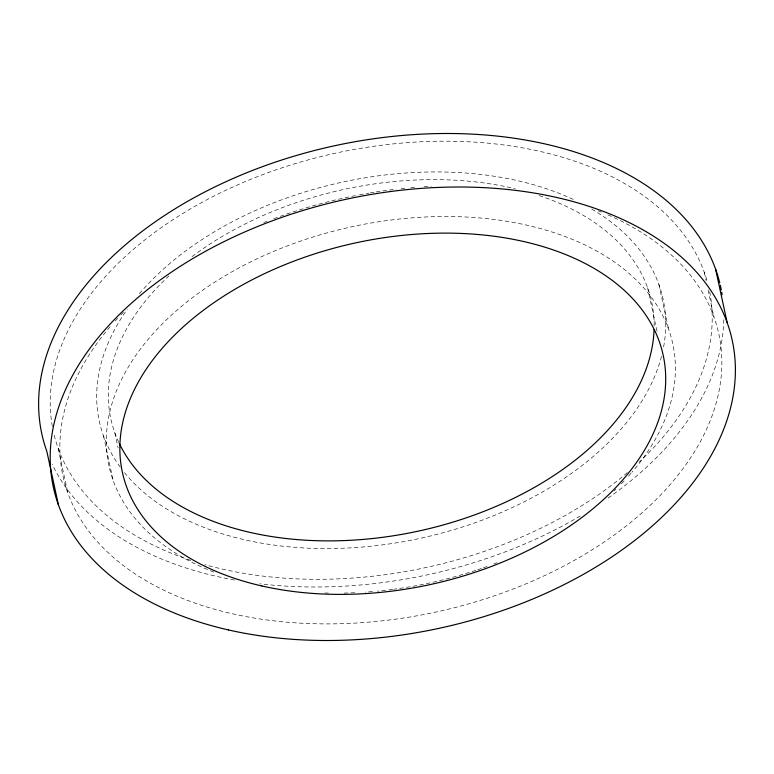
<?xml version="1.0" encoding="UTF-8"?>
<svg xmlns="http://www.w3.org/2000/svg" width="774" height="774" viewBox="0 0 774 774"><rect width="100%" height="100%" fill="white"/><g stroke="black" fill="none" stroke-linecap="round" stroke-linejoin="round"><path stroke-width="0.58" stroke-dasharray="3.87 2.9" d="M704.263 272.245L706.043 280.459M708.065 289.844L713.899 316.837M658.926 284.6L668.562 329.182M647.586 287.686L657.397 333.052M114.842 432.811L118.112 447.933M103.513 435.897L113.149 480.48M58.166 448.252L67.812 492.835M723.796 319.652A347.294 219.506 -12.2 0 1 605.645 499.762M580.229 516.006A347.294 219.506 -12.2 0 1 259.812 583.789M234.503 580.016A347.294 219.506 -12.2 0 1 52.255 464.342M607.948 214.891A335.529 212.057 -12.2 0 1 651.224 504.377A335.529 212.057 -12.2 0 1 199.711 604.697A335.529 212.057 -12.2 0 1 111.446 325.206M115.278 320.891A335.529 212.057 -12.2 0 1 117.648 318.308M120.879 314.883A335.529 212.057 -12.2 0 1 123.356 312.328M263.731 222.564A335.529 212.057 -12.2 0 1 267.059 221.248M273.793 218.684A335.529 212.057 -12.2 0 1 317.592 204.539M318.762 204.22A335.529 212.057 -12.2 0 1 358.43 195.038M359.61 194.816A335.529 212.057 -12.2 0 1 369.043 193.123M370.224 192.919A335.529 212.057 -12.2 0 1 374.935 192.145M376.116 191.962A335.529 212.057 -12.2 0 1 396.365 189.195M401.184 188.662A335.529 212.057 -12.2 0 1 404.792 188.285M410.82 187.714A335.529 212.057 -12.2 0 1 415.638 187.318M424.055 186.727A335.529 212.057 -12.2 0 1 431.244 186.331M598.167 210.838A335.529 212.057 -12.2 0 1 601.466 212.153M213.808 572.063A288.431 182.296 -12.2 0 1 161.698 324.5A288.431 182.296 -12.2 0 1 550.924 231.649A288.431 182.296 -12.2 0 1 631.874 472.334M631.052 473.291A288.431 182.296 -12.2 0 1 628.024 476.707M624.096 480.944A288.431 182.296 -12.2 0 1 620.022 485.163M615.804 489.323A288.431 182.296 -12.2 0 1 614.072 490.977M497.092 562.727A288.431 182.296 -12.2 0 1 493.773 563.994M487.088 566.471A288.431 182.296 -12.2 0 1 482.579 568.068M481.457 568.464A288.431 182.296 -12.2 0 1 476.919 570.003M475.787 570.38A288.431 182.296 -12.2 0 1 393.918 589.227M392.737 589.382A288.431 182.296 -12.2 0 1 386.807 590.127M385.616 590.262A288.431 182.296 -12.2 0 1 377.286 591.143M372.526 591.578A288.431 182.296 -12.2 0 1 365.396 592.129M354.734 592.739A288.431 182.296 -12.2 0 1 344.178 593.077M328.486 593.087A288.431 182.296 -12.2 0 1 324.848 593M539.207 195.58A276.657 174.856 -12.2 0 1 654.136 325.96M118.799 442.409A276.657 174.856 -12.2 0 1 168.916 275.921M192.078 256.571A276.657 174.856 -12.2 0 1 515.223 188.759M591.762 209.106A288.431 182.296 -12.2 0 1 663.395 348.039M661.499 356.35A288.431 182.296 -12.2 0 1 419.024 538.588A288.431 182.296 -12.2 0 1 123.734 471.714M120.222 467.119A288.431 182.296 -12.2 0 1 127.226 309.319M139.378 293.704A288.431 182.296 -12.2 0 1 574.569 200.031M709.661 291.75A335.529 212.057 -12.2 0 1 639.247 462.001M627.337 472.614A335.529 212.057 -12.2 0 1 204.887 564.643M190.878 560.376A335.529 212.057 -12.2 0 1 53.774 433.411M52.332 426.397A335.529 212.057 -12.2 0 1 334.668 153.358A335.529 212.057 -12.2 0 1 707.484 282.462"/><path stroke-width="1.16" d="M715.602 269.159L727.163 322.661M58.398 504.841L46.837 451.339A347.294 219.506 -12.2 0 1 317.553 149.73A347.294 219.506 -12.2 0 1 719.762 282.916M721.736 292.32A347.294 219.506 -12.2 0 1 722.132 294.691M720.313 285.248A347.294 219.506 -12.2 0 1 721.3 289.95M654.069 329.453A276.657 174.856 -12.2 0 1 416.934 531.419A276.657 174.856 -12.2 0 1 119.293 443.454M228.417 629.93A347.294 219.506 -12.2 0 0 735.3 364.922A347.294 219.506 -12.2 0 0 214.63 246.403A347.294 219.506 -12.2 0 0 228.417 629.93M261.854 585.966A276.657 174.856 -12.2 0 0 665.64 374.858A276.657 174.856 -12.2 0 0 250.863 280.44A276.657 174.856 -12.2 0 0 261.854 585.966"/></g></svg>
